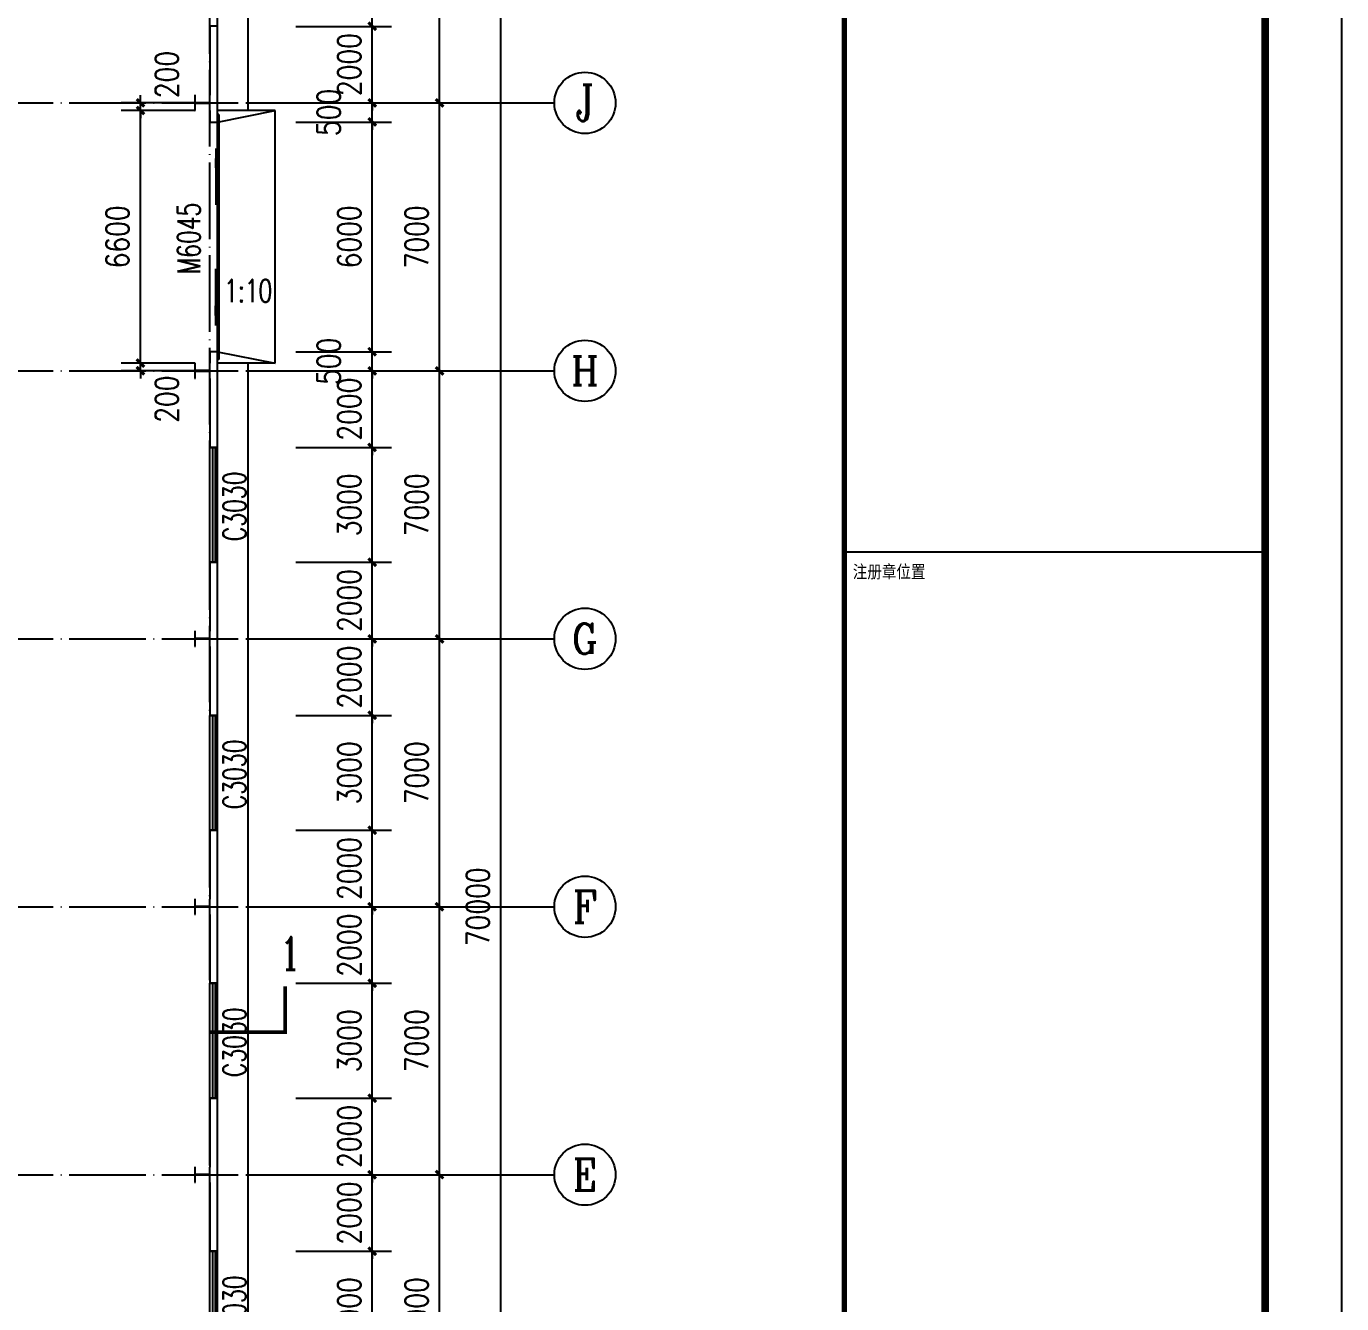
# Model space of a CAD drawing. Extents: x -21908402 to 2288787, y 79687 to 5079726.
# Drawn here: x 2229510 to 2263887, y 493183 to 526552 of the extents above; entities that cross this region are included whole.
import ezdxf
from ezdxf.enums import TextEntityAlignment as Align

# ---------------------------------------------------------------- set-up
doc = ezdxf.new("R2010")
doc.units = 0
doc.header["$LTSCALE"] = 1000
doc.linetypes.add('DOTE', pattern=[2.42, 2, -0.2, 0.02, -0.2])
doc.layers.get('0').update_dxf_attribs({"linetype": 'CONTINUOUS'})
doc.layers.get('DEFPOINTS').update_dxf_attribs({"linetype": 'CONTINUOUS'})
for name, color, linetype in [('AXIS', 3, 'CONTINUOUS'), ('AXIS_TEXT', 7, 'CONTINUOUS'), ('COLUMN', 9, 'CONTINUOUS'), ('DIM_SYMB', 3, 'CONTINUOUS'), ('DOTE', 1, 'DOTE'), ('GROUND', 2, 'CONTINUOUS'), ('PP-PM-TK', 7, 'CONTINUOUS'), ('PUB_DIM', 3, 'CONTINUOUS'), ('PUB_TEXT', 7, 'CONTINUOUS'), ('PUB_TITLE', 4, 'CONTINUOUS'), ('STAIR', 2, 'CONTINUOUS'), ('WALL', 6, 'CONTINUOUS'), ('WINDOW', 94, 'CONTINUOUS'), ('WINDOW_TEXT', 7, 'CONTINUOUS')]:
    doc.layers.add(name, color=color, linetype=linetype)
doc.styles.add('_TCH_AXIS', font='COMPLEX', dxfattribs={"bigfont": 'GBCBIG'})
doc.styles.add('_TCH_DIM', font='SIMPLEX', dxfattribs={"bigfont": 'GBCBIG'})
doc.styles.add('_TCH_LABEL', font='COMPLEX', dxfattribs={"bigfont": 'GBCBIG'})
doc.styles.add('_TCH_WINDOW', font='SIMPLEX', dxfattribs={"bigfont": 'GBCBIG'})
doc.styles.add('COMPLEX', font='COMPLEX')
doc.styles.add('DIM_FONT', font='simplex.shx', dxfattribs={"width": 0.8})
doc.styles.add('TQ', font='txt.shx', dxfattribs={"width": 0.8, "bigfont": 'hztxt.shx'})
doc.dimstyles.new('DIMN200', dxfattribs={"dimscale": 2, "dimtxt": 300, "dimasz": 100, "dimexe": 250, "dimexo": 300, "dimgap": 150, "dimtad": 1, "dimdec": 0, "dimzin": 0, "dimtxsty": 'DIM_FONT', "dimblk": 'ARCHTICK', "dimcen": 0.09, "dimclrt": 7, "dimazin": 3, "dimtfac": 1, "dimtdec": 0, "dimtix": 1, "dimtmove": 0, "dimatfit": 3, "dimtolj": 1, "dimtzin": 0})

# ---------------------------------------------------------------- blocks, each defined once
blk = doc.blocks.new('TKL')
at = {"layer": 'PP-PM-TK', "color": 4}
blk.add_line((2296643, 507447), (2307643, 507447), dxfattribs=at)
at = {"layer": 'PP-PM-TK', "color": 4, "const_width": 140}
blk.add_lwpolyline([(2296643, 547507), (2296643, 432707)], dxfattribs=at)
at = {"layer": 'PUB_TEXT', "color": 2, "style": 'TQ'}
blk.add_text('注册章位置', height=380, dxfattribs=at).set_placement((2296865, 506721))
blk = doc.blocks.new('_ARCHTICK')
at = {"color": 0, "linetype": 'BYBLOCK', "const_width": 0.4}
blk.add_lwpolyline([(-0.5, -0.5), (0.5, 0.5)], dxfattribs=at)
blk = doc.blocks.new('*D349')
at = {"layer": 'DEFPOINTS', "color": 0}
for p in [(2232493, 517752), (2234510, 517752), (2234510, 517552)]:
    blk.add_point(p, dxfattribs=at)
at = {"layer": 'PUB_DIM', "color": 0}
for p, q in [((2233910, 517752), (2231993, 517752)), ((2232493, 517752), (2232493, 517952)), ((2232493, 517552), (2232493, 517752)), ((2233910, 517552), (2231993, 517552)), ((2232493, 517552), (2232493, 517352))]:
    blk.add_line(p, q, dxfattribs=at)
at = {"layer": 'PUB_DIM', "color": 0, "xscale": 200, "yscale": 200, "zscale": 200}
for p, rotation in [((2232493, 517752), 270), ((2232493, 517552), 90)]:
    blk.add_blockref('_ARCHTICK', p, dxfattribs=dict(at, rotation=rotation))
at = {"layer": 'PUB_DIM', "color": 7, "insert": (2233183, 516812), "char_height": 600, "attachment_point": 5, "rotation": 90, "style": 'DIM_FONT'}
blk.add_mtext('\\A1;200', dxfattribs=at)
blk = doc.blocks.new('*D350')
at = {"layer": 'DEFPOINTS', "color": 0}
for p in [(2232493, 524352), (2234510, 524352), (2234510, 517752)]:
    blk.add_point(p, dxfattribs=at)
at = {"layer": 'PUB_DIM', "color": 0}
for p, q in [((2233910, 524352), (2231993, 524352)), ((2232493, 517752), (2232493, 524352)), ((2233910, 517752), (2231993, 517752))]:
    blk.add_line(p, q, dxfattribs=at)
at = {"layer": 'PUB_DIM', "color": 0, "xscale": 200, "yscale": 200, "zscale": 200}
for p, rotation in [((2232493, 524352), 90), ((2232493, 517752), 270)]:
    blk.add_blockref('_ARCHTICK', p, dxfattribs=dict(at, rotation=rotation))
at = {"layer": 'PUB_DIM', "color": 7, "insert": (2231893, 521052), "char_height": 600, "attachment_point": 5, "rotation": 90, "style": 'DIM_FONT'}
blk.add_mtext('\\A1;6600', dxfattribs=at)
blk = doc.blocks.new('*D351')
at = {"layer": 'DEFPOINTS', "color": 0}
for p in [(2232493, 524552), (2234510, 524552), (2234510, 524352)]:
    blk.add_point(p, dxfattribs=at)
at = {"layer": 'PUB_DIM', "color": 0}
for p, q in [((2232493, 524552), (2232493, 524752)), ((2233910, 524552), (2231993, 524552)), ((2233910, 524352), (2231993, 524352)), ((2232493, 524352), (2232493, 524552)), ((2232493, 524352), (2232493, 524152))]:
    blk.add_line(p, q, dxfattribs=at)
at = {"layer": 'PUB_DIM', "color": 0, "xscale": 200, "yscale": 200, "zscale": 200}
for p, rotation in [((2232493, 524552), 270), ((2232493, 524352), 90)]:
    blk.add_blockref('_ARCHTICK', p, dxfattribs=dict(at, rotation=rotation))
at = {"layer": 'PUB_DIM', "color": 7, "insert": (2233183, 525292), "char_height": 600, "attachment_point": 5, "rotation": 90, "style": 'DIM_FONT'}
blk.add_mtext('\\A1;200', dxfattribs=at)
blk = doc.blocks.new('*D368')
at = {"layer": 'DEFPOINTS', "color": 0}
for p in [(2235950, 494552), (2238550, 494552), (2235950, 491552)]:
    blk.add_point(p, dxfattribs=at)
at = {"layer": 'PUB_DIM', "color": 0}
for p, q in [((2236550, 494552), (2239050, 494552)), ((2238550, 491552), (2238550, 494552)), ((2236550, 491552), (2239050, 491552))]:
    blk.add_line(p, q, dxfattribs=at)
at = {"layer": 'PUB_DIM', "color": 0, "xscale": 200, "yscale": 200, "zscale": 200}
for p, rotation in [((2238550, 494552), 90), ((2238550, 491552), 270)]:
    blk.add_blockref('_ARCHTICK', p, dxfattribs=dict(at, rotation=rotation))
at = {"layer": 'PUB_DIM', "color": 7, "insert": (2237950, 493052), "char_height": 600, "attachment_point": 5, "rotation": 90, "style": 'DIM_FONT'}
blk.add_mtext('\\A1;3000', dxfattribs=at)
blk = doc.blocks.new('*D369')
at = {"layer": 'DEFPOINTS', "color": 0}
for p in [(2235950, 496552), (2238550, 496552), (2235950, 494552)]:
    blk.add_point(p, dxfattribs=at)
at = {"layer": 'PUB_DIM', "color": 0}
for p, q in [((2238550, 496552), (2238550, 496752)), ((2236550, 496552), (2239050, 496552)), ((2238550, 494552), (2238550, 496552)), ((2236550, 494552), (2239050, 494552)), ((2238550, 494552), (2238550, 494352))]:
    blk.add_line(p, q, dxfattribs=at)
at = {"layer": 'PUB_DIM', "color": 0, "xscale": 200, "yscale": 200, "zscale": 200}
for p, rotation in [((2238550, 496552), 270), ((2238550, 494552), 90)]:
    blk.add_blockref('_ARCHTICK', p, dxfattribs=dict(at, rotation=rotation))
at = {"layer": 'PUB_DIM', "color": 7, "insert": (2237950, 495552), "char_height": 600, "attachment_point": 5, "rotation": 90, "style": 'DIM_FONT'}
blk.add_mtext('\\A1;2000', dxfattribs=at)
blk = doc.blocks.new('*D370')
at = {"layer": 'DEFPOINTS', "color": 0}
for p in [(2235950, 498552), (2238550, 498552), (2235950, 496552)]:
    blk.add_point(p, dxfattribs=at)
at = {"layer": 'PUB_DIM', "color": 0}
for p, q in [((2236550, 498552), (2239050, 498552)), ((2238550, 498552), (2238550, 498752)), ((2238550, 496552), (2238550, 498552)), ((2236550, 496552), (2239050, 496552)), ((2238550, 496552), (2238550, 496352))]:
    blk.add_line(p, q, dxfattribs=at)
at = {"layer": 'PUB_DIM', "color": 0, "xscale": 200, "yscale": 200, "zscale": 200}
for p, rotation in [((2238550, 498552), 270), ((2238550, 496552), 90)]:
    blk.add_blockref('_ARCHTICK', p, dxfattribs=dict(at, rotation=rotation))
at = {"layer": 'PUB_DIM', "color": 7, "insert": (2237950, 497552), "char_height": 600, "attachment_point": 5, "rotation": 90, "style": 'DIM_FONT'}
blk.add_mtext('\\A1;2000', dxfattribs=at)
blk = doc.blocks.new('*D371')
at = {"layer": 'DEFPOINTS', "color": 0}
for p in [(2235950, 501552), (2238550, 501552), (2235950, 498552)]:
    blk.add_point(p, dxfattribs=at)
at = {"layer": 'PUB_DIM', "color": 0}
for p, q in [((2236550, 501552), (2239050, 501552)), ((2238550, 498552), (2238550, 501552)), ((2236550, 498552), (2239050, 498552))]:
    blk.add_line(p, q, dxfattribs=at)
at = {"layer": 'PUB_DIM', "color": 0, "xscale": 200, "yscale": 200, "zscale": 200}
for p, rotation in [((2238550, 501552), 90), ((2238550, 498552), 270)]:
    blk.add_blockref('_ARCHTICK', p, dxfattribs=dict(at, rotation=rotation))
at = {"layer": 'PUB_DIM', "color": 7, "insert": (2237950, 500052), "char_height": 600, "attachment_point": 5, "rotation": 90, "style": 'DIM_FONT'}
blk.add_mtext('\\A1;3000', dxfattribs=at)
blk = doc.blocks.new('*D372')
at = {"layer": 'DEFPOINTS', "color": 0}
for p in [(2235950, 503552), (2238550, 503552), (2235950, 501552)]:
    blk.add_point(p, dxfattribs=at)
at = {"layer": 'PUB_DIM', "color": 0}
for p, q in [((2238550, 503552), (2238550, 503752)), ((2236550, 503552), (2239050, 503552)), ((2238550, 501552), (2238550, 503552)), ((2236550, 501552), (2239050, 501552)), ((2238550, 501552), (2238550, 501352))]:
    blk.add_line(p, q, dxfattribs=at)
at = {"layer": 'PUB_DIM', "color": 0, "xscale": 200, "yscale": 200, "zscale": 200}
for p, rotation in [((2238550, 503552), 270), ((2238550, 501552), 90)]:
    blk.add_blockref('_ARCHTICK', p, dxfattribs=dict(at, rotation=rotation))
at = {"layer": 'PUB_DIM', "color": 7, "insert": (2237950, 502552), "char_height": 600, "attachment_point": 5, "rotation": 90, "style": 'DIM_FONT'}
blk.add_mtext('\\A1;2000', dxfattribs=at)
blk = doc.blocks.new('*D373')
at = {"layer": 'DEFPOINTS', "color": 0}
for p in [(2235950, 505552), (2238550, 505552), (2235950, 503552)]:
    blk.add_point(p, dxfattribs=at)
at = {"layer": 'PUB_DIM', "color": 0}
for p, q in [((2238550, 505552), (2238550, 505752)), ((2236550, 505552), (2239050, 505552)), ((2238550, 503552), (2238550, 505552)), ((2236550, 503552), (2239050, 503552)), ((2238550, 503552), (2238550, 503352))]:
    blk.add_line(p, q, dxfattribs=at)
at = {"layer": 'PUB_DIM', "color": 0, "xscale": 200, "yscale": 200, "zscale": 200}
for p, rotation in [((2238550, 505552), 270), ((2238550, 503552), 90)]:
    blk.add_blockref('_ARCHTICK', p, dxfattribs=dict(at, rotation=rotation))
at = {"layer": 'PUB_DIM', "color": 7, "insert": (2237950, 504552), "char_height": 600, "attachment_point": 5, "rotation": 90, "style": 'DIM_FONT'}
blk.add_mtext('\\A1;2000', dxfattribs=at)
blk = doc.blocks.new('*D374')
at = {"layer": 'DEFPOINTS', "color": 0}
for p in [(2235950, 508552), (2238550, 508552), (2235950, 505552)]:
    blk.add_point(p, dxfattribs=at)
at = {"layer": 'PUB_DIM', "color": 0}
for p, q in [((2236550, 508552), (2239050, 508552)), ((2238550, 505552), (2238550, 508552)), ((2236550, 505552), (2239050, 505552))]:
    blk.add_line(p, q, dxfattribs=at)
at = {"layer": 'PUB_DIM', "color": 0, "xscale": 200, "yscale": 200, "zscale": 200}
for p, rotation in [((2238550, 508552), 90), ((2238550, 505552), 270)]:
    blk.add_blockref('_ARCHTICK', p, dxfattribs=dict(at, rotation=rotation))
at = {"layer": 'PUB_DIM', "color": 7, "insert": (2237950, 507052), "char_height": 600, "attachment_point": 5, "rotation": 90, "style": 'DIM_FONT'}
blk.add_mtext('\\A1;3000', dxfattribs=at)
blk = doc.blocks.new('*D375')
at = {"layer": 'DEFPOINTS', "color": 0}
for p in [(2235950, 510552), (2238550, 510552), (2235950, 508552)]:
    blk.add_point(p, dxfattribs=at)
at = {"layer": 'PUB_DIM', "color": 0}
for p, q in [((2236550, 510552), (2239050, 510552)), ((2238550, 510552), (2238550, 510752)), ((2238550, 508552), (2238550, 510552)), ((2236550, 508552), (2239050, 508552)), ((2238550, 508552), (2238550, 508352))]:
    blk.add_line(p, q, dxfattribs=at)
at = {"layer": 'PUB_DIM', "color": 0, "xscale": 200, "yscale": 200, "zscale": 200}
for p, rotation in [((2238550, 510552), 270), ((2238550, 508552), 90)]:
    blk.add_blockref('_ARCHTICK', p, dxfattribs=dict(at, rotation=rotation))
at = {"layer": 'PUB_DIM', "color": 7, "insert": (2237950, 509552), "char_height": 600, "attachment_point": 5, "rotation": 90, "style": 'DIM_FONT'}
blk.add_mtext('\\A1;2000', dxfattribs=at)
blk = doc.blocks.new('*D376')
at = {"layer": 'DEFPOINTS', "color": 0}
for p in [(2235950, 512552), (2238550, 512552), (2235950, 510552)]:
    blk.add_point(p, dxfattribs=at)
at = {"layer": 'PUB_DIM', "color": 0}
for p, q in [((2238550, 512552), (2238550, 512752)), ((2236550, 512552), (2239050, 512552)), ((2238550, 510552), (2238550, 512552)), ((2236550, 510552), (2239050, 510552)), ((2238550, 510552), (2238550, 510352))]:
    blk.add_line(p, q, dxfattribs=at)
at = {"layer": 'PUB_DIM', "color": 0, "xscale": 200, "yscale": 200, "zscale": 200}
for p, rotation in [((2238550, 512552), 270), ((2238550, 510552), 90)]:
    blk.add_blockref('_ARCHTICK', p, dxfattribs=dict(at, rotation=rotation))
at = {"layer": 'PUB_DIM', "color": 7, "insert": (2237950, 511552), "char_height": 600, "attachment_point": 5, "rotation": 90, "style": 'DIM_FONT'}
blk.add_mtext('\\A1;2000', dxfattribs=at)
blk = doc.blocks.new('*D377')
at = {"layer": 'DEFPOINTS', "color": 0}
for p in [(2235950, 515552), (2238550, 515552), (2235950, 512552)]:
    blk.add_point(p, dxfattribs=at)
at = {"layer": 'PUB_DIM', "color": 0}
for p, q in [((2236550, 515552), (2239050, 515552)), ((2238550, 512552), (2238550, 515552)), ((2236550, 512552), (2239050, 512552))]:
    blk.add_line(p, q, dxfattribs=at)
at = {"layer": 'PUB_DIM', "color": 0, "xscale": 200, "yscale": 200, "zscale": 200}
for p, rotation in [((2238550, 515552), 90), ((2238550, 512552), 270)]:
    blk.add_blockref('_ARCHTICK', p, dxfattribs=dict(at, rotation=rotation))
at = {"layer": 'PUB_DIM', "color": 7, "insert": (2237950, 514052), "char_height": 600, "attachment_point": 5, "rotation": 90, "style": 'DIM_FONT'}
blk.add_mtext('\\A1;3000', dxfattribs=at)
blk = doc.blocks.new('*D378')
at = {"layer": 'DEFPOINTS', "color": 0}
for p in [(2235950, 517552), (2238550, 517552), (2235950, 515552)]:
    blk.add_point(p, dxfattribs=at)
at = {"layer": 'PUB_DIM', "color": 0}
for p, q in [((2238550, 517552), (2238550, 517752)), ((2236550, 517552), (2239050, 517552)), ((2238550, 515552), (2238550, 517552)), ((2236550, 515552), (2239050, 515552)), ((2238550, 515552), (2238550, 515352))]:
    blk.add_line(p, q, dxfattribs=at)
at = {"layer": 'PUB_DIM', "color": 0, "xscale": 200, "yscale": 200, "zscale": 200}
for p, rotation in [((2238550, 517552), 270), ((2238550, 515552), 90)]:
    blk.add_blockref('_ARCHTICK', p, dxfattribs=dict(at, rotation=rotation))
at = {"layer": 'PUB_DIM', "color": 7, "insert": (2237950, 516552), "char_height": 600, "attachment_point": 5, "rotation": 90, "style": 'DIM_FONT'}
blk.add_mtext('\\A1;2000', dxfattribs=at)
blk = doc.blocks.new('*D379')
at = {"layer": 'DEFPOINTS', "color": 0}
for p in [(2235950, 518052), (2238550, 518052), (2235950, 517552)]:
    blk.add_point(p, dxfattribs=at)
at = {"layer": 'PUB_DIM', "color": 0}
for p, q in [((2238550, 518052), (2238550, 518252)), ((2236550, 518052), (2239050, 518052)), ((2238550, 517552), (2238550, 518052)), ((2236550, 517552), (2239050, 517552)), ((2238550, 517552), (2238550, 517352))]:
    blk.add_line(p, q, dxfattribs=at)
at = {"layer": 'PUB_DIM', "color": 0, "xscale": 200, "yscale": 200, "zscale": 200}
for p, rotation in [((2238550, 518052), 270), ((2238550, 517552), 90)]:
    blk.add_blockref('_ARCHTICK', p, dxfattribs=dict(at, rotation=rotation))
at = {"layer": 'PUB_DIM', "color": 7, "insert": (2237415, 517802), "char_height": 600, "attachment_point": 5, "rotation": 90, "style": 'DIM_FONT'}
blk.add_mtext('\\A1;500', dxfattribs=at)
blk = doc.blocks.new('*D380')
at = {"layer": 'DEFPOINTS', "color": 0}
for p in [(2235950, 524052), (2238550, 524052), (2235950, 518052)]:
    blk.add_point(p, dxfattribs=at)
at = {"layer": 'PUB_DIM', "color": 0}
for p, q in [((2236550, 524052), (2239050, 524052)), ((2238550, 518052), (2238550, 524052)), ((2236550, 518052), (2239050, 518052))]:
    blk.add_line(p, q, dxfattribs=at)
at = {"layer": 'PUB_DIM', "color": 0, "xscale": 200, "yscale": 200, "zscale": 200}
for p, rotation in [((2238550, 524052), 90), ((2238550, 518052), 270)]:
    blk.add_blockref('_ARCHTICK', p, dxfattribs=dict(at, rotation=rotation))
at = {"layer": 'PUB_DIM', "color": 7, "insert": (2237950, 521052), "char_height": 600, "attachment_point": 5, "rotation": 90, "style": 'DIM_FONT'}
blk.add_mtext('\\A1;6000', dxfattribs=at)
blk = doc.blocks.new('*D381')
at = {"layer": 'DEFPOINTS', "color": 0}
for p in [(2235950, 524552), (2238550, 524552), (2235950, 524052)]:
    blk.add_point(p, dxfattribs=at)
at = {"layer": 'PUB_DIM', "color": 0}
for p, q in [((2238550, 524552), (2238550, 524752)), ((2236550, 524552), (2239050, 524552)), ((2238550, 524052), (2238550, 524552)), ((2236550, 524052), (2239050, 524052)), ((2238550, 524052), (2238550, 523852))]:
    blk.add_line(p, q, dxfattribs=at)
at = {"layer": 'PUB_DIM', "color": 0, "xscale": 200, "yscale": 200, "zscale": 200}
for p, rotation in [((2238550, 524552), 270), ((2238550, 524052), 90)]:
    blk.add_blockref('_ARCHTICK', p, dxfattribs=dict(at, rotation=rotation))
at = {"layer": 'PUB_DIM', "color": 7, "insert": (2237415, 524302), "char_height": 600, "attachment_point": 5, "rotation": 90, "style": 'DIM_FONT'}
blk.add_mtext('\\A1;500', dxfattribs=at)
blk = doc.blocks.new('*D382')
at = {"layer": 'DEFPOINTS', "color": 0}
for p in [(2235950, 526552), (2238550, 526552), (2235950, 524552)]:
    blk.add_point(p, dxfattribs=at)
at = {"layer": 'PUB_DIM', "color": 0}
for p, q in [((2238550, 526552), (2238550, 526752)), ((2236550, 526552), (2239050, 526552)), ((2238550, 524552), (2238550, 526552)), ((2236550, 524552), (2239050, 524552)), ((2238550, 524552), (2238550, 524352))]:
    blk.add_line(p, q, dxfattribs=at)
at = {"layer": 'PUB_DIM', "color": 0, "xscale": 200, "yscale": 200, "zscale": 200}
for p, rotation in [((2238550, 526552), 270), ((2238550, 524552), 90)]:
    blk.add_blockref('_ARCHTICK', p, dxfattribs=dict(at, rotation=rotation))
at = {"layer": 'PUB_DIM', "color": 7, "insert": (2237950, 525552), "char_height": 600, "attachment_point": 5, "rotation": 90, "style": 'DIM_FONT'}
blk.add_mtext('\\A1;2000', dxfattribs=at)
blk = doc.blocks.new('*D383')
at = {"layer": 'DEFPOINTS', "color": 0}
for p in [(2235950, 529552), (2238550, 529552), (2235950, 526552)]:
    blk.add_point(p, dxfattribs=at)
at = {"layer": 'PUB_DIM', "color": 0}
for p, q in [((2236550, 529552), (2239050, 529552)), ((2238550, 526552), (2238550, 529552)), ((2236550, 526552), (2239050, 526552))]:
    blk.add_line(p, q, dxfattribs=at)
at = {"layer": 'PUB_DIM', "color": 0, "xscale": 200, "yscale": 200, "zscale": 200}
for p, rotation in [((2238550, 529552), 90), ((2238550, 526552), 270)]:
    blk.add_blockref('_ARCHTICK', p, dxfattribs=dict(at, rotation=rotation))
at = {"layer": 'PUB_DIM', "color": 7, "insert": (2237950, 528052), "char_height": 600, "attachment_point": 5, "rotation": 90, "style": 'DIM_FONT'}
blk.add_mtext('\\A1;3000', dxfattribs=at)
blk = doc.blocks.new('*D632')
at = {"layer": 'AXIS', "color": 0}
for p, q in [((2235910, 496552), (2240810, 496552)), ((2240310, 489552), (2240310, 496552)), ((2235910, 489552), (2240810, 489552))]:
    blk.add_line(p, q, dxfattribs=at)
at = {"layer": 'DEFPOINTS', "color": 0}
for p in [(2235310, 496552), (2240310, 496552), (2235310, 489552)]:
    blk.add_point(p, dxfattribs=at)
at = {"layer": 'AXIS', "color": 0, "xscale": 200, "yscale": 200, "zscale": 200}
for p, rotation in [((2240310, 496552), 90), ((2240310, 489552), 270)]:
    blk.add_blockref('_ARCHTICK', p, dxfattribs=dict(at, rotation=rotation))
at = {"layer": 'AXIS', "color": 7, "insert": (2239710, 493052), "char_height": 600, "attachment_point": 5, "rotation": 90, "style": 'DIM_FONT'}
blk.add_mtext('\\A1;7000', dxfattribs=at)
blk = doc.blocks.new('*D633')
at = {"layer": 'AXIS', "color": 0}
for p, q in [((2235910, 503552), (2240810, 503552)), ((2240310, 496552), (2240310, 503552)), ((2235910, 496552), (2240810, 496552))]:
    blk.add_line(p, q, dxfattribs=at)
at = {"layer": 'DEFPOINTS', "color": 0}
for p in [(2235310, 503552), (2240310, 503552), (2235310, 496552)]:
    blk.add_point(p, dxfattribs=at)
at = {"layer": 'AXIS', "color": 0, "xscale": 200, "yscale": 200, "zscale": 200}
for p, rotation in [((2240310, 503552), 90), ((2240310, 496552), 270)]:
    blk.add_blockref('_ARCHTICK', p, dxfattribs=dict(at, rotation=rotation))
at = {"layer": 'AXIS', "color": 7, "insert": (2239710, 500052), "char_height": 600, "attachment_point": 5, "rotation": 90, "style": 'DIM_FONT'}
blk.add_mtext('\\A1;7000', dxfattribs=at)
blk = doc.blocks.new('*D634')
at = {"layer": 'AXIS', "color": 0}
for p, q in [((2235910, 510552), (2240810, 510552)), ((2240310, 503552), (2240310, 510552)), ((2235910, 503552), (2240810, 503552))]:
    blk.add_line(p, q, dxfattribs=at)
at = {"layer": 'DEFPOINTS', "color": 0}
for p in [(2235310, 510552), (2240310, 510552), (2235310, 503552)]:
    blk.add_point(p, dxfattribs=at)
at = {"layer": 'AXIS', "color": 0, "xscale": 200, "yscale": 200, "zscale": 200}
for p, rotation in [((2240310, 510552), 90), ((2240310, 503552), 270)]:
    blk.add_blockref('_ARCHTICK', p, dxfattribs=dict(at, rotation=rotation))
at = {"layer": 'AXIS', "color": 7, "insert": (2239710, 507052), "char_height": 600, "attachment_point": 5, "rotation": 90, "style": 'DIM_FONT'}
blk.add_mtext('\\A1;7000', dxfattribs=at)
blk = doc.blocks.new('*D635')
at = {"layer": 'AXIS', "color": 0}
for p, q in [((2235910, 517552), (2240810, 517552)), ((2240310, 510552), (2240310, 517552)), ((2235910, 510552), (2240810, 510552))]:
    blk.add_line(p, q, dxfattribs=at)
at = {"layer": 'DEFPOINTS', "color": 0}
for p in [(2235310, 517552), (2240310, 517552), (2235310, 510552)]:
    blk.add_point(p, dxfattribs=at)
at = {"layer": 'AXIS', "color": 0, "xscale": 200, "yscale": 200, "zscale": 200}
for p, rotation in [((2240310, 517552), 90), ((2240310, 510552), 270)]:
    blk.add_blockref('_ARCHTICK', p, dxfattribs=dict(at, rotation=rotation))
at = {"layer": 'AXIS', "color": 7, "insert": (2239710, 514052), "char_height": 600, "attachment_point": 5, "rotation": 90, "style": 'DIM_FONT'}
blk.add_mtext('\\A1;7000', dxfattribs=at)
blk = doc.blocks.new('*D636')
at = {"layer": 'AXIS', "color": 0}
for p, q in [((2235910, 524552), (2240810, 524552)), ((2240310, 517552), (2240310, 524552)), ((2235910, 517552), (2240810, 517552))]:
    blk.add_line(p, q, dxfattribs=at)
at = {"layer": 'DEFPOINTS', "color": 0}
for p in [(2235310, 524552), (2240310, 524552), (2235310, 517552)]:
    blk.add_point(p, dxfattribs=at)
at = {"layer": 'AXIS', "color": 0, "xscale": 200, "yscale": 200, "zscale": 200}
for p, rotation in [((2240310, 524552), 90), ((2240310, 517552), 270)]:
    blk.add_blockref('_ARCHTICK', p, dxfattribs=dict(at, rotation=rotation))
at = {"layer": 'AXIS', "color": 7, "insert": (2239710, 521052), "char_height": 600, "attachment_point": 5, "rotation": 90, "style": 'DIM_FONT'}
blk.add_mtext('\\A1;7000', dxfattribs=at)
blk = doc.blocks.new('*D637')
at = {"layer": 'AXIS', "color": 0}
for p, q in [((2235910, 531552), (2240810, 531552)), ((2240310, 524552), (2240310, 531552)), ((2235910, 524552), (2240810, 524552))]:
    blk.add_line(p, q, dxfattribs=at)
at = {"layer": 'DEFPOINTS', "color": 0}
for p in [(2235310, 531552), (2240310, 531552), (2235310, 524552)]:
    blk.add_point(p, dxfattribs=at)
at = {"layer": 'AXIS', "color": 0, "xscale": 200, "yscale": 200, "zscale": 200}
for p, rotation in [((2240310, 531552), 90), ((2240310, 524552), 270)]:
    blk.add_blockref('_ARCHTICK', p, dxfattribs=dict(at, rotation=rotation))
at = {"layer": 'AXIS', "color": 7, "insert": (2239710, 528052), "char_height": 600, "attachment_point": 5, "rotation": 90, "style": 'DIM_FONT'}
blk.add_mtext('\\A1;7000', dxfattribs=at)
blk = doc.blocks.new('*D640')
at = {"layer": 'AXIS', "color": 0}
for p, q in [((2235910, 538552), (2242410, 538552)), ((2241910, 468552), (2241910, 538552)), ((2235910, 468552), (2242410, 468552))]:
    blk.add_line(p, q, dxfattribs=at)
at = {"layer": 'DEFPOINTS', "color": 0}
for p in [(2235310, 538552), (2241910, 538552), (2235310, 468552)]:
    blk.add_point(p, dxfattribs=at)
at = {"layer": 'AXIS', "color": 0, "xscale": 200, "yscale": 200, "zscale": 200}
for p, rotation in [((2241910, 538552), 90), ((2241910, 468552), 270)]:
    blk.add_blockref('_ARCHTICK', p, dxfattribs=dict(at, rotation=rotation))
at = {"layer": 'AXIS', "color": 7, "insert": (2241310, 503552), "char_height": 600, "attachment_point": 5, "rotation": 90, "style": 'DIM_FONT'}
blk.add_mtext('\\A1;70000', dxfattribs=at)
blk = doc.blocks.new('_AXISO')
blk.add_circle((0, 0), 0.5)
at = {"layer": 'AXIS_TEXT', "style": 'COMPLEX', "width": 1.041667}
blk.add_attdef('A', text='', height=0.56, dxfattribs=at).set_placement((-0.25, -0.28), (0.25, -0.28), align=Align.FIT)
blk = doc.blocks.new('$DORLIB2D$00000130')
at = {"color": 0, "linetype": 'CONTINUOUS'}
for p, q in [((-0.5333, 0.6601), (-0.5333, 0.5127)), ((0, 0.6601), (-0.5333, 0.6601)), ((0, 0.5127), (0, 0.6601)), ((0.5333, 0.6601), (0, 0.6601)), ((0.5333, 0.6601), (0.5333, 0.5127)), ((0, 0.5127), (-0.5333, 0.5127)), ((0.5333, 0.5127), (0, 0.5127)), ((-0.3853, 0.2694), (-0.1396, 0.2694)), ((-0.3853, 0.2694), (-0.2999, 0.2144)), ((-0.2999, 0.2144), (-0.2999, 0.2694)), ((0.3853, 0.2694), (0.1396, 0.2694)), ((0.2999, 0.2144), (0.2999, 0.2694)), ((0.3853, 0.2694), (0.2999, 0.2144))]:
    blk.add_line(p, q, dxfattribs=at)
blk = doc.blocks.new('$WINLIB2D$00000001')
at = {"color": 0}
for points in [[(-0.5, 0.5), (-0.5, -0.5)], [(-0.5, 0.5), (0.5, 0.5)], [(0.5, -0.5), (0.5, 0.5)], [(0.5, 0.167), (-0.5, 0.167)], [(0.5, -0.167), (-0.5, -0.167)], [(-0.5, -0.5), (0.5, -0.5)]]:
    blk.add_lwpolyline(points, dxfattribs=at)

msp = doc.modelspace()

# ---------------------------------------------------------------- linework, layer by layer
at = {"layer": 'AXIS'}
for p, q in [((2235310, 524552.5), (2243310, 524552.5)), ((2235310, 517552.5), (2243310, 517552.5)), ((2235310, 510552.5), (2243310, 510552.5)), ((2235310, 503552.5), (2243310, 503552.5)), ((2235310, 496552.5), (2243310, 496552.5))]:
    msp.add_line(p, q, dxfattribs=at)
at = {"layer": 'COLUMN'}
for p, q in [((2233926, 524752.5), (2233910, 524752.5)), ((2233910, 524752.5), (2233910, 524352.5)), ((2233926, 524557.5), (2233926, 524752.5)), ((2234310, 524752.5), (2234294, 524752.5)), ((2234294, 524752.5), (2234294, 524557.5)), ((2234310, 524352.5), (2234310, 524752.5)), ((2233910, 524352.5), (2233926, 524352.5)), ((2234294, 524557.5), (2233926, 524557.5)), ((2233926, 524547.5), (2234294, 524547.5)), ((2233926, 524352.5), (2233926, 524547.5)), ((2234294, 524547.5), (2234294, 524352.5)), ((2234294, 524352.5), (2234310, 524352.5)), ((2233926, 517752.5), (2233910, 517752.5)), ((2233910, 517752.5), (2233910, 517352.5)), ((2233926, 517557.5), (2233926, 517752.5)), ((2234310, 517752.5), (2234294, 517752.5)), ((2234294, 517752.5), (2234294, 517557.5)), ((2234310, 517352.5), (2234310, 517752.5)), ((2234294, 517557.5), (2233926, 517557.5)), ((2233926, 517547.5), (2234294, 517547.5)), ((2233926, 517352.5), (2233926, 517547.5)), ((2234294, 517547.5), (2234294, 517352.5)), ((2233910, 517352.5), (2233926, 517352.5)), ((2234294, 517352.5), (2234310, 517352.5)), ((2233926, 510752.5), (2233910, 510752.5)), ((2233910, 510752.5), (2233910, 510352.5)), ((2233926, 510557.5), (2233926, 510752.5)), ((2234294, 510557.5), (2233926, 510557.5)), ((2233926, 510547.5), (2234294, 510547.5)), ((2233926, 510352.5), (2233926, 510547.5)), ((2234310, 510752.5), (2234294, 510752.5)), ((2234294, 510752.5), (2234294, 510557.5)), ((2234294, 510547.5), (2234294, 510352.5)), ((2234310, 510352.5), (2234310, 510752.5)), ((2233910, 510352.5), (2233926, 510352.5)), ((2234294, 510352.5), (2234310, 510352.5)), ((2233926, 503752.5), (2233910, 503752.5)), ((2233910, 503752.5), (2233910, 503352.5)), ((2233926, 503557.5), (2233926, 503752.5)), ((2234310, 503752.5), (2234294, 503752.5)), ((2234294, 503752.5), (2234294, 503557.5)), ((2234310, 503352.5), (2234310, 503752.5)), ((2233910, 503352.5), (2233926, 503352.5)), ((2234294, 503557.5), (2233926, 503557.5)), ((2233926, 503547.5), (2234294, 503547.5)), ((2233926, 503352.5), (2233926, 503547.5)), ((2234294, 503547.5), (2234294, 503352.5)), ((2234294, 503352.5), (2234310, 503352.5)), ((2233926, 496752.5), (2233910, 496752.5)), ((2233910, 496752.5), (2233910, 496352.5)), ((2233926, 496557.5), (2233926, 496752.5)), ((2234310, 496752.5), (2234294, 496752.5)), ((2234294, 496752.5), (2234294, 496557.5)), ((2234310, 496352.5), (2234310, 496752.5)), ((2234294, 496557.5), (2233926, 496557.5)), ((2233926, 496547.5), (2234294, 496547.5)), ((2233926, 496352.5), (2233926, 496547.5)), ((2234294, 496547.5), (2234294, 496352.5)), ((2233910, 496352.5), (2233926, 496352.5)), ((2234294, 496352.5), (2234310, 496352.5))]:
    msp.add_line(p, q, dxfattribs=at)
at = {"layer": 'DIM_SYMB'}
msp.add_lwpolyline([(2234686.5, 519137, 0, 0, 0), (2235293.8, 519137, 160, 0, 0), (2235893.8, 519137, 0, 0, 0)], format="xyseb", dxfattribs=at)
at = {"layer": 'DIM_SYMB', "const_width": 100}
msp.add_lwpolyline([(2234276.3, 500275.6), (2236276.3, 500275.6), (2236276.3, 501475.6)], dxfattribs=at)
at = {"layer": 'DOTE'}
for p, q in [((2234310, 467752.5), (2234310, 539352.5)), ((2119310, 524552.5), (2235310, 524552.5)), ((2119310, 517552.5), (2235310, 517552.5)), ((2119310, 510552.5), (2235310, 510552.5)), ((2119310, 503552.5), (2235310, 503552.5)), ((2119310, 496552.5), (2235310, 496552.5))]:
    msp.add_line(p, q, dxfattribs=at)
at = {"layer": 'GROUND'}
for p, q in [((2235310, 524352.5), (2235310, 539352.5)), ((2234510, 524352.5), (2234510, 538552.5)), ((2234510, 489352.5), (2234510, 517752.5)), ((2235310, 489352.5), (2235310, 517752.5))]:
    msp.add_line(p, q, dxfattribs=at)
at = {"layer": 'PUB_TITLE'}
msp.add_lwpolyline([(2095686.8, 436087.5), (2263886.8, 436087.5), (2263886.8, 554887.5), (2095686.8, 554887.5)], close=True, dxfattribs=at)
at = {"layer": 'PUB_TITLE', "const_width": 200}
msp.add_lwpolyline([(2100686.8, 438087.5), (2261886.8, 438087.5), (2261886.8, 552887.5), (2100686.8, 552887.5)], close=True, dxfattribs=at)
at = {"layer": 'STAIR'}
for p, q in [((2236010, 524352.5), (2234510, 524352.5)), ((2234510, 517752.5), (2234510, 524352.5)), ((2234510, 524052.5), (2236010, 524352.5)), ((2236010, 517752.5), (2236010, 524352.5)), ((2234510, 518052.5), (2236010, 517752.5)), ((2236010, 517752.5), (2234510, 517752.5))]:
    msp.add_line(p, q, dxfattribs=at)
at = {"layer": 'WALL'}
for p, q in [((2234510, 526552.5), (2234310, 526552.5)), ((2234310, 526552.5), (2234310, 524752.5)), ((2234510, 524552.5), (2234510, 526552.5)), ((2234310, 524352.5), (2234310, 524052.5)), ((2234510, 524052.5), (2234510, 524552.5)), ((2234310, 524052.5), (2234510, 524052.5)), ((2234510, 518052.5), (2234310, 518052.5)), ((2234310, 518052.5), (2234310, 517752.5)), ((2234510, 517552.5), (2234510, 518052.5)), ((2234510, 515552.5), (2234510, 517552.5)), ((2234310, 517352.5), (2234310, 515552.5)), ((2234310, 515552.5), (2234510, 515552.5)), ((2234510, 512552.5), (2234310, 512552.5)), ((2234310, 512552.5), (2234310, 510752.5)), ((2234510, 510552.5), (2234510, 512552.5)), ((2234510, 508552.5), (2234510, 510552.5)), ((2234310, 510352.5), (2234310, 508552.5)), ((2234310, 508552.5), (2234510, 508552.5)), ((2234510, 505552.5), (2234310, 505552.5)), ((2234310, 505552.5), (2234310, 503752.5)), ((2234510, 503552.5), (2234510, 505552.5)), ((2234310, 503352.5), (2234310, 501552.5)), ((2234510, 501552.5), (2234510, 503552.5)), ((2234310, 501552.5), (2234510, 501552.5)), ((2234510, 498552.5), (2234310, 498552.5)), ((2234310, 498552.5), (2234310, 496752.5)), ((2234510, 496552.5), (2234510, 498552.5)), ((2234510, 494552.5), (2234510, 496552.5)), ((2234310, 496352.5), (2234310, 494552.5)), ((2234310, 494552.5), (2234510, 494552.5))]:
    msp.add_line(p, q, dxfattribs=at)

# ---------------------------------------------------------------- block references
msp.add_blockref('TKL', (-45755.9, 5380.8))
at = {"layer": 'AXIS'}
ref = msp.add_blockref('_AXISO', (2244110, 524552.5), dxfattribs=dict(at, xscale=1600, yscale=1600, zscale=1600))
ref.add_attrib('A', 'J', dxfattribs={"layer": 'AXIS_TEXT', "height": 947.9, "style": '_TCH_AXIS'}).set_placement((2243861.8, 524078.5), (2244358.3, 524078.5), align=Align.FIT)
ref = msp.add_blockref('_AXISO', (2244110, 517552.5), dxfattribs=dict(at, xscale=1600, yscale=1600, zscale=1600))
ref.add_attrib('A', 'H', dxfattribs={"layer": 'AXIS_TEXT', "height": 755.6, "style": '_TCH_AXIS'}).set_placement((2243750.2, 517174.7), (2244469.8, 517174.7), align=Align.FIT)
ref = msp.add_blockref('_AXISO', (2244110, 510552.5), dxfattribs=dict(at, xscale=1600, yscale=1600, zscale=1600))
ref.add_attrib('A', 'G', dxfattribs={"layer": 'AXIS_TEXT', "height": 793, "style": '_TCH_AXIS'}).set_placement((2243770.2, 510156), (2244449.9, 510156), align=Align.FIT)
ref = msp.add_blockref('_AXISO', (2244110, 503552.5), dxfattribs=dict(at, xscale=1600, yscale=1600, zscale=1600))
ref.add_attrib('A', 'F', dxfattribs={"layer": 'AXIS_TEXT', "height": 833.3, "style": '_TCH_AXIS'}).set_placement((2243792.6, 503135.8), (2244427.5, 503135.8), align=Align.FIT)
ref = msp.add_blockref('_AXISO', (2244110, 496552.5), dxfattribs=dict(at, xscale=1600, yscale=1600, zscale=1600))
ref.add_attrib('A', 'E', dxfattribs={"layer": 'AXIS_TEXT', "height": 833.3, "style": '_TCH_AXIS'}).set_placement((2243792.6, 496135.8), (2244427.5, 496135.8), align=Align.FIT)
at = {"layer": 'WINDOW'}
ref = msp.add_blockref('$DORLIB2D$00000130', (2234410, 521052.5), dxfattribs=dict(at, xscale=6000, yscale=-200, zscale=6000, rotation=90))
ref.add_attrib('A', 'M6045', (2234057.5, 520072.5), dxfattribs={"layer": 'WINDOW_TEXT', "height": 595, "rotation": 90, "style": '_TCH_WINDOW', "width": 0.705882})
ref = msp.add_blockref('$WINLIB2D$00000001', (2234410, 514052.5), dxfattribs=dict(at, xscale=3000, yscale=200, zscale=3000, rotation=90))
ref.add_attrib('A', 'C3030', (2235248, 513102.5), dxfattribs={"layer": 'WINDOW_TEXT', "height": 595, "rotation": 90, "style": '_TCH_WINDOW', "width": 0.705882})
ref = msp.add_blockref('$WINLIB2D$00000001', (2234410, 507052.5), dxfattribs=dict(at, xscale=3000, yscale=200, zscale=3000, rotation=90))
ref.add_attrib('A', 'C3030', (2235248, 506102.5), dxfattribs={"layer": 'WINDOW_TEXT', "height": 595, "rotation": 90, "style": '_TCH_WINDOW', "width": 0.705882})
ref = msp.add_blockref('$WINLIB2D$00000001', (2234410, 500052.5), dxfattribs=dict(at, xscale=3000, yscale=200, zscale=3000, rotation=90))
ref.add_attrib('A', 'C3030', (2235248, 499102.5), dxfattribs={"layer": 'WINDOW_TEXT', "height": 595, "rotation": 90, "style": '_TCH_WINDOW', "width": 0.705882})
ref = msp.add_blockref('$WINLIB2D$00000001', (2234410, 493052.5), dxfattribs=dict(at, xscale=3000, yscale=200, zscale=3000, rotation=90))
ref.add_attrib('A', 'C3030', (2235248, 492102.5), dxfattribs={"layer": 'WINDOW_TEXT', "height": 595, "rotation": 90, "style": '_TCH_WINDOW', "width": 0.705882})

# ---------------------------------------------------------------- texts
at = {"layer": 'PUB_TEXT', "width": 0.705882}
for s, height, style, p in [('1:10', 595, '_TCH_DIM', (2234680.1, 519347)), ('1', 850, '_TCH_LABEL', (2236147.7, 501908.2))]:
    msp.add_text(s, height=height, dxfattribs=dict(at, style=style)).set_placement(p)

# ---------------------------------------------------------------- dimensions: what is measured, and where the dimension line sits
at = {"layer": 'AXIS'}
for p1, p2, distance, picture, middle in [((2235310, 468552.5), (2235310, 538552.5), -6600, '*D640', (2241310, 503552.5)), ((2235310, 524552.5), (2235310, 531552.5), -5000, '*D637', (2239710, 528052.5)), ((2235310, 517552.5), (2235310, 524552.5), -5000, '*D636', (2239710, 521052.5)), ((2235310, 510552.5), (2235310, 517552.5), -5000, '*D635', (2239710, 514052.5)), ((2235310, 503552.5), (2235310, 510552.5), -5000, '*D634', (2239710, 507052.5)), ((2235310, 496552.5), (2235310, 503552.5), -5000, '*D633', (2239710, 500052.5)), ((2235310, 489552.5), (2235310, 496552.5), -5000, '*D632', (2239710, 493052.5))]:
    dim = msp.add_aligned_dim(p1=p1, p2=p2, distance=distance, dimstyle='DIMN200', dxfattribs=at)
    dim.commit()
    dim.dimension.update_dxf_attribs({"geometry": picture, "text_midpoint": middle})
at = {"layer": 'PUB_DIM'}
for p1, p2, distance, picture, middle in [((2235949.8, 526552.5), (2235949.8, 529552.5), -2600, '*D383', (2237949.8, 528052.5)), ((2235949.8, 524552.5), (2235949.8, 526552.5), -2600, '*D382', (2237949.8, 525552.5)), ((2234510, 517752.5), (2234510, 524352.5), 2016.9, '*D350', (2231893.1, 521052.5)), ((2235949.8, 518052.5), (2235949.8, 524052.5), -2600, '*D380', (2237949.8, 521052.5)), ((2235949.8, 515552.5), (2235949.8, 517552.5), -2600, '*D378', (2237949.8, 516552.5)), ((2235949.8, 512552.5), (2235949.8, 515552.5), -2600, '*D377', (2237949.8, 514052.5)), ((2235949.8, 510552.5), (2235949.8, 512552.5), -2600, '*D376', (2237949.8, 511552.5)), ((2235949.8, 508552.5), (2235949.8, 510552.5), -2600, '*D375', (2237949.8, 509552.5)), ((2235949.8, 505552.5), (2235949.8, 508552.5), -2600, '*D374', (2237949.8, 507052.5)), ((2235949.8, 503552.5), (2235949.8, 505552.5), -2600, '*D373', (2237949.8, 504552.5)), ((2235949.8, 501552.5), (2235949.8, 503552.5), -2600, '*D372', (2237949.8, 502552.5)), ((2235949.8, 498552.5), (2235949.8, 501552.5), -2600, '*D371', (2237949.8, 500052.5)), ((2235949.8, 496552.5), (2235949.8, 498552.5), -2600, '*D370', (2237949.8, 497552.5)), ((2235949.8, 494552.5), (2235949.8, 496552.5), -2600, '*D369', (2237949.8, 495552.5)), ((2235949.8, 491552.5), (2235949.8, 494552.5), -2600, '*D368', (2237949.8, 493052.5))]:
    dim = msp.add_aligned_dim(p1=p1, p2=p2, distance=distance, dimstyle='DIMN200', dxfattribs=at)
    dim.commit()
    dim.dimension.update_dxf_attribs({"geometry": picture, "text_midpoint": middle})
for base, p1, p2, picture, middle in [((2232493.1, 524552.5), (2234510, 524352.5), (2234510, 524552.5), '*D351', (2233183.1, 525292.5)), ((2238549.8, 524552.5), (2235949.8, 524052.5), (2235949.8, 524552.5), '*D381', (2237414.8, 524302.5)), ((2238549.8, 518052.5), (2235949.8, 517552.5), (2235949.8, 518052.5), '*D379', (2237414.8, 517802.5)), ((2232493.1, 517752.5), (2234510, 517552.5), (2234510, 517752.5), '*D349', (2233183.1, 516812.5))]:
    dim = msp.add_linear_dim(base=base, p1=p1, p2=p2, angle=90, dimstyle='DIMN200', dxfattribs=at)
    dim.commit()
    dim.dimension.update_dxf_attribs({"geometry": picture, "text_midpoint": middle, "dimtype": 129})

doc.saveas('drawing.dxf')
